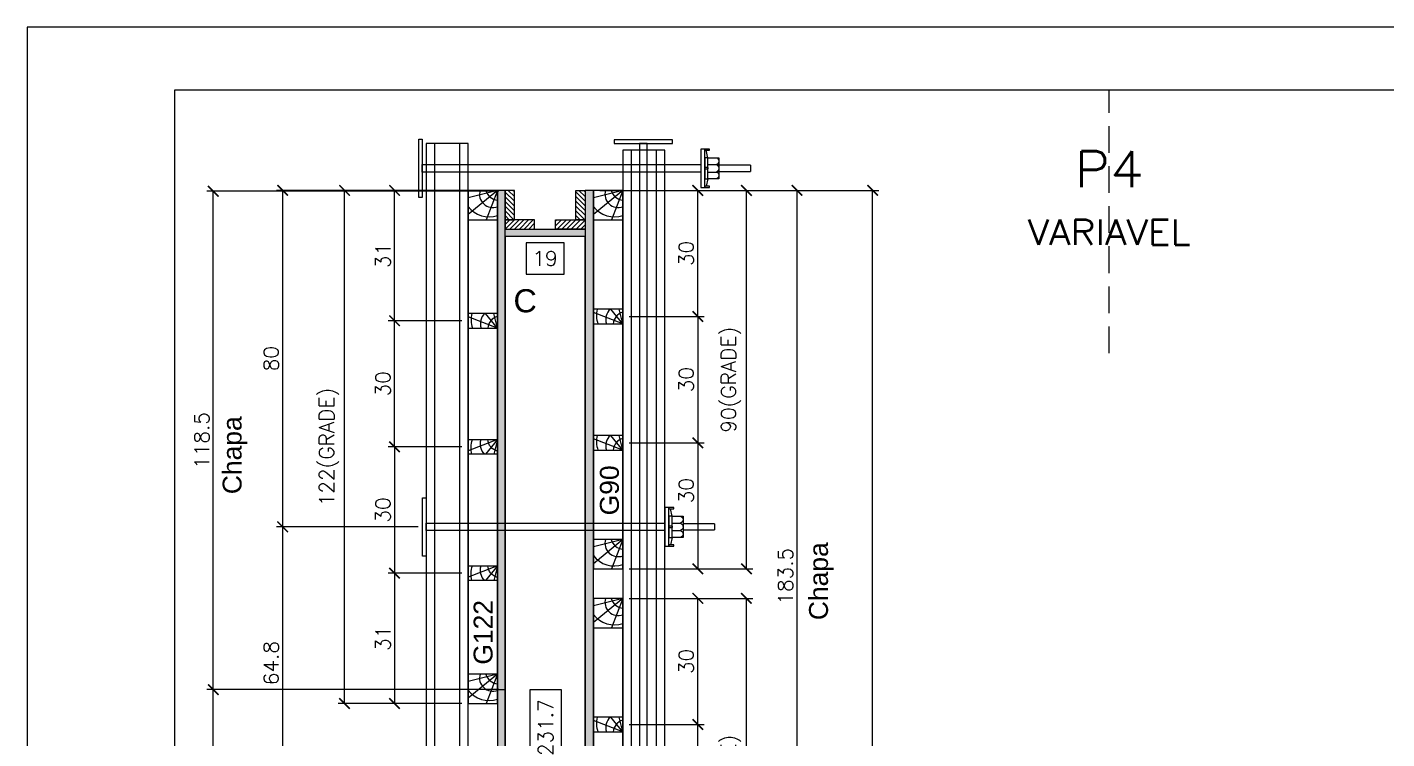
# Model space of a CAD drawing. Extents: x -23436 to 4767, y -3862 to 10024.
# Drawn here: x -17506 to -16860, y 5944 to 6282 of the extents above; entities that cross this region are included whole.
import ezdxf
from ezdxf.enums import TextEntityAlignment as Align

# ---------------------------------------------------------------- set-up
doc = ezdxf.new("R2010")
doc.units = 0
doc.header["$PDMODE"] = 2
doc.header["$PDSIZE"] = 10
doc.linetypes.add('CABLIN', pattern=[0.35, 0.25, -0.1])
doc.linetypes.add('HIDDEN', pattern=[9.525, 6.35, -3.175])
doc.layers.get('0').update_dxf_attribs({"lineweight": 13})
doc.layers.get('Defpoints').update_dxf_attribs({"lineweight": 13})
for name, color, linetype in [('Barra de Ancoragem', 20, 'Continuous'), ('Cota', 4, 'Continuous'), ('Cota Seção (2x)', 4, 'Continuous'), ('Hachura', 252, 'CABLIN'), ('MB Logo', 254, 'Continuous'), ('MEIO_PONT', 93, 'Continuous'), ('Painéis', 30, 'Continuous'), ('Perfil Metálico', 224, 'Continuous'), ('Texto de Titulo', 7, 'Continuous'), ('Texto Qtd Sarr', 242, 'Continuous'), ('TEXTO_GERAL', 7, 'Continuous')]:
    doc.layers.add(name, color=color, linetype=linetype)
doc.layers.add('FELIPE', color=2, linetype='Continuous', lineweight=13, plot=False)
for name, color, linetype, lineweight in [('FOLHA MB', 7, 'Continuous', 13), ('Madeira', 100, 'Continuous', 13), ('sarrafo', 93, 'Continuous', 13), ('Texto Seção', 7, 'Continuous', 15)]:
    doc.layers.add(name, color=color, linetype=linetype, lineweight=lineweight)
doc.layers.add('Laje_Perimetro', color=7, linetype='Continuous', plot=False)
doc.styles.add('ARIAL', font='arial.ttf', dxfattribs={"oblique": 15, "height": 25})
doc.styles.add('ROMANS', font='romans.shx')
doc.styles.add('SANSSERIF', font='sas_____.pfb')
doc.dimstyles.new('COTA SECAO', dxfattribs={"dimtxt": 7, "dimasz": 5, "dimexe": 3, "dimexo": 3, "dimgap": 2, "dimtad": 3, "dimdec": 1, "dimlfac": 0.5, "dimzin": 12, "dimdsep": 46, "dimtxsty": 'ROMANS', "dimblk": 'ARCHTICK', "dimcen": 0, "dimclrd": 4, "dimclre": 4, "dimclrt": 1, "dimadec": 1, "dimazin": 3, "dimtfac": 1, "dimtdec": 1, "dimtmove": 0, "dimatfit": 3, "dimldrblk": 'OBLIQUE', "dimfxl": 0, "dimtolj": 1, "dimtzin": 12, "dimarcsym": 0})
doc.dimstyles.new('Cota Seção interna', dxfattribs={"dimtxt": 7, "dimasz": 6, "dimexe": 0.18, "dimexo": 2, "dimgap": -4, "dimtad": 3, "dimdec": 1, "dimlfac": 0.5, "dimzin": 12, "dimdsep": 46, "dimtxsty": 'ROMANS', "dimblk": 'ARCHTICK', "dimcen": 0.09, "dimse1": 1, "dimse2": 1, "dimsd1": 1, "dimsd2": 1, "dimclrd": 180, "dimclre": 5, "dimclrt": 1, "dimadec": 0, "dimazin": 3, "dimtfac": 1, "dimtdec": 1, "dimtofl": 0, "dimtmove": 0, "dimatfit": 3, "dimldrblk": 'ARCHTICK', "dimfxl": 0, "dimtolj": 1, "dimtzin": 0, "dimarcsym": 0})
pattern_1 = [(135, (-40136.999, 15328.617), (-1.12253202, -1.12253202), [])]
pattern_2 = [(225, (-26379.1426, -16705.143), (1.12253202, -1.12253202), [])]

# ---------------------------------------------------------------- blocks, each defined once
blk = doc.blocks.new('A$C169d8357')
at = {"layer": 'FOLHA MB', "color": 1}
for points in [[(0, 1199.94), (0, 149.94), (1485.02, 149.94), (1485.02, 1199.94)], [(70, 1169.94), (70, 179.94), (1455.02, 179.94), (1455.02, 1169.94)]]:
    blk.add_lwpolyline(points, close=True, dxfattribs=at)
blk = doc.blocks.new('titulo1')
at = {"layer": 'Defpoints', "color": 252, "linetype": 'HIDDEN', "ltscale": 2}
blk.add_line((0, 0), (0, 125), dxfattribs=at)
at = {"layer": 'Defpoints', "style": 'ROMANS', "oblique": 15}
blk.add_attdef('FOLHA', text='', height=10, dxfattribs=at).set_placement((0, 15.58), align=Align.MIDDLE_CENTER)
at = {"layer": 'Texto Qtd Sarr', "color": 3, "style": 'ROMANS', "oblique": 15}
for tag, height, p in [('TITULO', 17, (0, 71.45)), ('SEÇÃO', 12, (0, 41.55))]:
    blk.add_attdef(tag, text='', height=height, dxfattribs=at).set_placement(p, align=Align.MIDDLE_CENTER)
blk = doc.blocks.new('*D5205')
at = {"layer": 'Cota', "color": 180, "lineweight": -2, "transparency": 16777216}
for p, q in [((-17245.19, 5917.17), (-17260.19, 5917.17)), ((-17260.19, 5917.17), (-17260.19, 5881.17)), ((-17245.19, 5881.17), (-17245.19, 5917.17)), ((-17260.19, 5881.17), (-17245.19, 5881.17))]:
    blk.add_line(p, q, dxfattribs=at)
at = {"layer": 'Defpoints', "color": 0, "transparency": 16777216}
for p in [(-17241.19, 6182.67), (-17241.19, 6182.67), (-17241.19, 5615.67)]:
    blk.add_point(p, dxfattribs=at)
at = {"layer": 'Cota', "color": 1, "transparency": 16777216, "insert": (-17252.69, 5899.17), "char_height": 7, "attachment_point": 5, "rotation": 90, "style": 'ROMANS'}
blk.add_mtext('\\A1;283.5', dxfattribs=at)
blk = doc.blocks.new('_ArchTick')
at = {"color": 0, "linetype": 'ByBlock', "const_width": 0.15}
blk.add_lwpolyline([(-0.5, -0.5), (0.5, 0.5)], dxfattribs=at)
blk = doc.blocks.new('*D5206')
at = {"layer": 'Cota', "color": 180, "lineweight": -2, "transparency": 16777216}
for p, q in [((-17251.19, 6179.75), (-17269.19, 6179.75)), ((-17269.19, 6179.75), (-17269.19, 6164.75)), ((-17251.19, 6164.75), (-17251.19, 6179.75)), ((-17269.19, 6164.75), (-17251.19, 6164.75))]:
    blk.add_line(p, q, dxfattribs=at)
at = {"layer": 'Defpoints', "color": 0, "transparency": 16777216}
for p in [(-17279.19, 6182.67), (-17241.19, 6182.67), (-17241.19, 6160.75)]:
    blk.add_point(p, dxfattribs=at)
at = {"layer": 'Cota', "color": 1, "transparency": 16777216, "insert": (-17260.19, 6172.25), "char_height": 7, "attachment_point": 5, "style": 'ROMANS'}
blk.add_mtext('\\A1;19', dxfattribs=at)
blk = doc.blocks.new('ERTYERTYUYTURTYUTRYU')
at = {"layer": 'Barra de Ancoragem'}
for p, q in [((8963.33, 10873.8), (8963.33, 10855.54)), ((8964.88, 10869.68), (8964.1, 10873.21)), ((8985.14, 10863.2), (8985.14, 10866.14)), ((8964.88, 10859.66), (8964.1, 10856.13))]:
    blk.add_line(p, q, dxfattribs=at)
at = {"layer": 'Barra de Ancoragem', "flags": 128}
for points in [[(8961.54, 10855.54), (8961.54, 10873.8), (8963.33, 10873.8), (8963.33, 10855.54)], [(8963.33, 10873.8), (8965.7, 10873.8), (8965.7, 10873.21), (8963.33, 10873.21)], [(8963.33, 10869.68), (8964.88, 10869.68), (8964.88, 10859.66), (8963.33, 10859.66)], [(8963.33, 10856.13), (8965.7, 10856.13), (8965.7, 10855.54), (8963.33, 10855.54)]]:
    blk.add_lwpolyline(points, close=True, dxfattribs=at)
for points in [[(8964.88, 10864.37), (8963.33, 10864.37), (8963.33, 10864.96), (8964.88, 10864.96), (8964.88, 10864.37), (8964.88, 10864.96)], [(8964.88, 10859.66), (8970.14, 10859.66), (8970.14, 10869.68), (8964.88, 10869.68)], [(8985.14, 10863.2), (8970.14, 10863.2), (8970.14, 10866.14), (8985.14, 10866.14)]]:
    blk.add_lwpolyline(points, dxfattribs=at)
for points in [[(8964.88, 10866.44), (8968.96, 10866.44, 0.729796), (8968.96, 10869.68, 0.729796)], [(8964.88, 10862.9), (8968.96, 10862.9, 0.666667), (8968.96, 10866.44, 0.666667)]]:
    blk.add_lwpolyline(points, format="xyb", dxfattribs=at)
at = {"layer": 'Barra de Ancoragem'}
blk.add_arc((8968.44, 10861.28), 1.7, 287.75636, 72.24364, dxfattribs=at)
blk = doc.blocks.new('*D5245')
at = {"layer": 'Cota', "color": 180, "lineweight": -2, "transparency": 16777216}
for p, q in [((-17252.41, 5967.17), (-17267.41, 5967.17)), ((-17267.41, 5967.17), (-17267.41, 5931.17)), ((-17252.41, 5931.17), (-17252.41, 5967.17)), ((-17267.41, 5931.17), (-17252.41, 5931.17))]:
    blk.add_line(p, q, dxfattribs=at)
at = {"layer": 'Defpoints', "color": 0, "transparency": 16777216}
for p in [(-17279.19, 6182.67), (-17248.41, 6182.67), (-17279.19, 5719.27)]:
    blk.add_point(p, dxfattribs=at)
at = {"layer": 'Cota', "color": 1, "transparency": 16777216, "insert": (-17259.91, 5949.17), "char_height": 7, "attachment_point": 5, "rotation": 90, "style": 'ROMANS'}
blk.add_mtext('\\A1;231.7', dxfattribs=at)
blk = doc.blocks.new('*D5249')
at = {"layer": 'Cota Seção (2x)', "color": 4, "lineweight": -2, "transparency": 16777216}
for p, q in [((-17234.19, 6204.67), (-17101.49, 6204.67)), ((-17104.49, 5593.67), (-17104.49, 6204.67)), ((-17234.19, 5593.67), (-17101.49, 5593.67))]:
    blk.add_line(p, q, dxfattribs=at)
at = {"layer": 'Defpoints', "color": 0, "transparency": 16777216}
for p in [(-17237.19, 6204.67), (-17104.49, 6204.67), (-17237.19, 5593.67)]:
    blk.add_point(p, dxfattribs=at)
at = {"layer": 'Cota Seção (2x)', "color": 4, "lineweight": -2, "transparency": 16777216, "xscale": 5, "yscale": 5, "zscale": 5}
for p, rotation in [((-17104.49, 6204.67), 90), ((-17104.49, 5593.67), 270)]:
    blk.add_blockref('_ArchTick', p, dxfattribs=dict(at, rotation=rotation))
at = {"layer": 'Cota Seção (2x)', "color": 1, "transparency": 16777216, "insert": (-17109.99, 5899.17), "char_height": 7, "attachment_point": 5, "rotation": 90, "style": 'ROMANS'}
blk.add_mtext('\\A1;305.5', dxfattribs=at)
blk = doc.blocks.new('_OBLIQUE')
at = {"color": 0, "linetype": 'ByBlock', "lineweight": -2}
for p, q in [((0, 0), (-1, 0)), ((-0.5, -0.5), (0.5, 0.5))]:
    blk.add_line(p, q, dxfattribs=at)
blk = doc.blocks.new('*D5251')
at = {"layer": 'Cota Seção (2x)', "color": 4, "lineweight": -2, "transparency": 16777216}
for p, q in [((-17285.79, 6204.67), (-17387.94, 6204.67)), ((-17384.94, 6204.67), (-17384.94, 6044.67)), ((-17320.59, 6044.67), (-17387.94, 6044.67))]:
    blk.add_line(p, q, dxfattribs=at)
at = {"layer": 'Defpoints', "color": 0, "transparency": 16777216}
for p in [(-17282.79, 6204.67), (-17384.94, 6044.67), (-17317.59, 6044.67)]:
    blk.add_point(p, dxfattribs=at)
at = {"layer": 'Cota Seção (2x)', "color": 4, "lineweight": -2, "transparency": 16777216, "xscale": 5, "yscale": 5, "zscale": 5}
for p, rotation in [((-17384.94, 6204.67), 90), ((-17384.94, 6044.67), 270)]:
    blk.add_blockref('_ArchTick', p, dxfattribs=dict(at, rotation=rotation))
at = {"layer": 'Cota Seção (2x)', "color": 1, "transparency": 16777216, "insert": (-17390.44, 6124.67), "char_height": 7, "attachment_point": 5, "rotation": 90, "style": 'ROMANS'}
blk.add_mtext('\\A1;80', dxfattribs=at)
blk = doc.blocks.new('*D5252')
at = {"layer": 'Cota Seção (2x)', "color": 4, "lineweight": -2, "transparency": 16777216}
for p, q in [((-17320.59, 6044.67), (-17387.94, 6044.67)), ((-17384.94, 6044.67), (-17384.94, 5915.11)), ((-17320.59, 5915.11), (-17387.94, 5915.11))]:
    blk.add_line(p, q, dxfattribs=at)
at = {"layer": 'Defpoints', "color": 0, "transparency": 16777216}
for p in [(-17317.59, 6044.67), (-17384.94, 5915.11), (-17317.59, 5915.11)]:
    blk.add_point(p, dxfattribs=at)
at = {"layer": 'Cota Seção (2x)', "color": 4, "lineweight": -2, "transparency": 16777216, "xscale": 5, "yscale": 5, "zscale": 5}
for p, rotation in [((-17384.94, 6044.67), 90), ((-17384.94, 5915.11), 270)]:
    blk.add_blockref('_ArchTick', p, dxfattribs=dict(at, rotation=rotation))
at = {"layer": 'Cota Seção (2x)', "color": 1, "transparency": 16777216, "insert": (-17390.44, 5979.89), "char_height": 7, "attachment_point": 5, "rotation": 90, "style": 'ROMANS'}
blk.add_mtext('\\A1;64.8', dxfattribs=at)
blk = doc.blocks.new('PONTALETE')
at = {"layer": 'Madeira'}
for q in [(2.71, 7), (7, 5.76), (7, 1.74)]:
    blk.add_line((0, 0), q, dxfattribs=at)
blk.add_lwpolyline([(0, 0), (7, 0), (7, 7), (0, 7)], close=True, dxfattribs=at)
for centre, radius, start, end in [((2.04, 0.06), 6.23, 37.2818, 109.0913), ((1.09, 0.9), 3.19, 343.603, 109.9847), ((-0.21, -0.78), 3.09, 14.6322, 86.0383)]:
    blk.add_arc(centre, radius, start, end, dxfattribs=at)
blk = doc.blocks.new('MEIO PONTALETE')
at = {"layer": 'Madeira'}
for q in [(2.71, 7), (3.5, 2.88), (3.5, 0.87)]:
    blk.add_line((0, 0), q, dxfattribs=at)
blk.add_lwpolyline([(0, 0), (3.5, 0), (3.5, 7), (0, 7)], close=True, dxfattribs=at)
for centre, radius, start, end in [((2.04, 0.06), 6.23, 76.4499, 109.0913), ((1.09, 0.9), 3.19, 40.9063, 109.9847), ((-0.21, -0.78), 3.09, 14.6322, 86.0383)]:
    blk.add_arc(centre, radius, start, end, dxfattribs=at)
blk = doc.blocks.new('*D5255')
at = {"layer": 'Cota Seção (2x)', "color": 4, "lineweight": -2, "transparency": 16777216}
for p, q in [((-17220.19, 6010.67), (-17161.46, 6010.67)), ((-17164.46, 5830.67), (-17164.46, 6010.67)), ((-17220.19, 5830.67), (-17161.46, 5830.67))]:
    blk.add_line(p, q, dxfattribs=at)
at = {"layer": 'Defpoints', "color": 0, "transparency": 16777216}
for p in [(-17223.19, 6010.67), (-17164.46, 6010.67), (-17223.19, 5830.67)]:
    blk.add_point(p, dxfattribs=at)
at = {"layer": 'Cota Seção (2x)', "color": 4, "lineweight": -2, "transparency": 16777216, "xscale": 5, "yscale": 5, "zscale": 5}
for p, rotation in [((-17164.46, 6010.67), 90), ((-17164.46, 5830.67), 270)]:
    blk.add_blockref('_ArchTick', p, dxfattribs=dict(at, rotation=rotation))
at = {"layer": 'Cota Seção (2x)', "color": 1, "transparency": 16777216, "insert": (-17171.79, 5920.67), "char_height": 7, "attachment_point": 5, "rotation": 90, "style": 'ROMANS'}
blk.add_mtext('\\A1;90(GRADE)', dxfattribs=at)
blk = doc.blocks.new('*D5256')
at = {"layer": 'Cota Seção (2x)', "color": 4, "lineweight": -2, "transparency": 16777216}
for p, q in [((-17220.19, 6204.67), (-17161.46, 6204.67)), ((-17164.46, 6024.67), (-17164.46, 6204.67)), ((-17220.19, 6024.67), (-17161.46, 6024.67))]:
    blk.add_line(p, q, dxfattribs=at)
at = {"layer": 'Defpoints', "color": 0, "transparency": 16777216}
for p in [(-17223.19, 6204.67), (-17164.46, 6204.67), (-17223.19, 6024.67)]:
    blk.add_point(p, dxfattribs=at)
at = {"layer": 'Cota Seção (2x)', "color": 4, "lineweight": -2, "transparency": 16777216, "xscale": 5, "yscale": 5, "zscale": 5}
for p, rotation in [((-17164.46, 6204.67), 90), ((-17164.46, 6024.67), 270)]:
    blk.add_blockref('_ArchTick', p, dxfattribs=dict(at, rotation=rotation))
at = {"layer": 'Cota Seção (2x)', "color": 1, "transparency": 16777216, "insert": (-17171.79, 6114.67), "char_height": 7, "attachment_point": 5, "rotation": 90, "style": 'ROMANS'}
blk.add_mtext('\\A1;90(GRADE)', dxfattribs=at)
blk = doc.blocks.new('*D5258')
at = {"layer": 'Cota Seção (2x)', "color": 4, "lineweight": -2, "transparency": 16777216}
for p, q in [((-17220.19, 5950.67), (-17184.59, 5950.67)), ((-17187.59, 5890.67), (-17187.59, 5950.67)), ((-17220.19, 5890.67), (-17184.59, 5890.67))]:
    blk.add_line(p, q, dxfattribs=at)
at = {"layer": 'Defpoints', "color": 0, "transparency": 16777216}
for p in [(-17223.19, 5950.67), (-17187.59, 5950.67), (-17223.19, 5890.67)]:
    blk.add_point(p, dxfattribs=at)
at = {"layer": 'Cota Seção (2x)', "color": 4, "lineweight": -2, "transparency": 16777216, "xscale": 5, "yscale": 5, "zscale": 5}
for p, rotation in [((-17187.59, 5950.67), 90), ((-17187.59, 5890.67), 270)]:
    blk.add_blockref('_ArchTick', p, dxfattribs=dict(at, rotation=rotation))
at = {"layer": 'Cota Seção (2x)', "color": 1, "transparency": 16777216, "insert": (-17193.09, 5931.51), "char_height": 7, "attachment_point": 5, "rotation": 90, "style": 'ROMANS'}
blk.add_mtext('\\A1;30', dxfattribs=at)
blk = doc.blocks.new('*D5259')
at = {"layer": 'Cota Seção (2x)', "color": 4, "lineweight": -2, "transparency": 16777216}
for p, q in [((-17220.19, 6010.67), (-17184.59, 6010.67)), ((-17187.59, 5950.67), (-17187.59, 6010.67)), ((-17220.19, 5950.67), (-17184.59, 5950.67))]:
    blk.add_line(p, q, dxfattribs=at)
at = {"layer": 'Defpoints', "color": 0, "transparency": 16777216}
for p in [(-17223.19, 6010.67), (-17187.59, 6010.67), (-17223.19, 5950.67)]:
    blk.add_point(p, dxfattribs=at)
at = {"layer": 'Cota Seção (2x)', "color": 4, "lineweight": -2, "transparency": 16777216, "xscale": 5, "yscale": 5, "zscale": 5}
for p, rotation in [((-17187.59, 6010.67), 90), ((-17187.59, 5950.67), 270)]:
    blk.add_blockref('_ArchTick', p, dxfattribs=dict(at, rotation=rotation))
at = {"layer": 'Cota Seção (2x)', "color": 1, "transparency": 16777216, "insert": (-17193.09, 5980.67), "char_height": 7, "attachment_point": 5, "rotation": 90, "style": 'ROMANS'}
blk.add_mtext('\\A1;30', dxfattribs=at)
blk = doc.blocks.new('*D5260')
at = {"layer": 'Cota Seção (2x)', "color": 4, "lineweight": -2, "transparency": 16777216}
for p, q in [((-17220.19, 6204.67), (-17184.59, 6204.67)), ((-17187.59, 6144.67), (-17187.59, 6204.67)), ((-17220.19, 6144.67), (-17184.59, 6144.67))]:
    blk.add_line(p, q, dxfattribs=at)
at = {"layer": 'Defpoints', "color": 0, "transparency": 16777216}
for p in [(-17223.19, 6204.67), (-17187.59, 6204.67), (-17223.19, 6144.67)]:
    blk.add_point(p, dxfattribs=at)
at = {"layer": 'Cota Seção (2x)', "color": 4, "lineweight": -2, "transparency": 16777216, "xscale": 5, "yscale": 5, "zscale": 5}
for p, rotation in [((-17187.59, 6204.67), 90), ((-17187.59, 6144.67), 270)]:
    blk.add_blockref('_ArchTick', p, dxfattribs=dict(at, rotation=rotation))
at = {"layer": 'Cota Seção (2x)', "color": 1, "transparency": 16777216, "insert": (-17193.09, 6174.67), "char_height": 7, "attachment_point": 5, "rotation": 90, "style": 'ROMANS'}
blk.add_mtext('\\A1;30', dxfattribs=at)
blk = doc.blocks.new('*D5261')
at = {"layer": 'Cota Seção (2x)', "color": 4, "lineweight": -2, "transparency": 16777216}
for p, q in [((-17220.19, 6144.67), (-17184.59, 6144.67)), ((-17187.59, 6144.67), (-17187.59, 6084.67)), ((-17220.19, 6084.67), (-17184.59, 6084.67))]:
    blk.add_line(p, q, dxfattribs=at)
at = {"layer": 'Defpoints', "color": 0, "transparency": 16777216}
for p in [(-17223.19, 6144.67), (-17223.19, 6084.67), (-17187.59, 6084.67)]:
    blk.add_point(p, dxfattribs=at)
at = {"layer": 'Cota Seção (2x)', "color": 4, "lineweight": -2, "transparency": 16777216, "xscale": 5, "yscale": 5, "zscale": 5}
for p, rotation in [((-17187.59, 6144.67), 90), ((-17187.59, 6084.67), 270)]:
    blk.add_blockref('_ArchTick', p, dxfattribs=dict(at, rotation=rotation))
at = {"layer": 'Cota Seção (2x)', "color": 1, "transparency": 16777216, "insert": (-17193.09, 6114.67), "char_height": 7, "attachment_point": 5, "rotation": 90, "style": 'ROMANS'}
blk.add_mtext('\\A1;30', dxfattribs=at)
blk = doc.blocks.new('*D5262')
at = {"layer": 'Cota Seção (2x)', "color": 4, "lineweight": -2, "transparency": 16777216}
for p, q in [((-17220.19, 6084.67), (-17184.59, 6084.67)), ((-17187.59, 6084.67), (-17187.59, 6024.67)), ((-17220.19, 6024.67), (-17184.59, 6024.67))]:
    blk.add_line(p, q, dxfattribs=at)
at = {"layer": 'Defpoints', "color": 0, "transparency": 16777216}
for p in [(-17223.19, 6084.67), (-17223.19, 6024.67), (-17187.59, 6024.67)]:
    blk.add_point(p, dxfattribs=at)
at = {"layer": 'Cota Seção (2x)', "color": 4, "lineweight": -2, "transparency": 16777216, "xscale": 5, "yscale": 5, "zscale": 5}
for p, rotation in [((-17187.59, 6084.67), 90), ((-17187.59, 6024.67), 270)]:
    blk.add_blockref('_ArchTick', p, dxfattribs=dict(at, rotation=rotation))
at = {"layer": 'Cota Seção (2x)', "color": 1, "transparency": 16777216, "insert": (-17193.09, 6061.9), "char_height": 7, "attachment_point": 5, "rotation": 90, "style": 'ROMANS'}
blk.add_mtext('\\A1;30', dxfattribs=at)
blk = doc.blocks.new('*D5263')
at = {"layer": 'Cota Seção (2x)', "color": 4, "lineweight": -2, "transparency": 16777216}
for p, q in [((-17234.19, 6204.67), (-17137.45, 6204.67)), ((-17140.45, 6204.67), (-17140.45, 5837.67)), ((-17234.19, 5837.67), (-17137.45, 5837.67))]:
    blk.add_line(p, q, dxfattribs=at)
at = {"layer": 'Defpoints', "color": 0, "transparency": 16777216}
for p in [(-17237.19, 6204.67), (-17237.19, 5837.67), (-17140.45, 5837.67)]:
    blk.add_point(p, dxfattribs=at)
at = {"layer": 'Cota Seção (2x)', "color": 4, "lineweight": -2, "transparency": 16777216, "xscale": 5, "yscale": 5, "zscale": 5}
for p, rotation in [((-17140.45, 6204.67), 90), ((-17140.45, 5837.67), 270)]:
    blk.add_blockref('_ArchTick', p, dxfattribs=dict(at, rotation=rotation))
at = {"layer": 'Cota Seção (2x)', "color": 1, "transparency": 16777216, "insert": (-17145.95, 6021.17), "char_height": 7, "attachment_point": 5, "rotation": 90, "style": 'ROMANS'}
blk.add_mtext('\\A1;183.5', dxfattribs=at)
blk = doc.blocks.new('*D5270')
at = {"layer": 'Cota', "color": 4, "lineweight": -2, "transparency": 16777216}
for p, q in [((-17299.79, 6204.67), (-17334.75, 6204.67)), ((-17331.75, 6142.67), (-17331.75, 6204.67)), ((-17299.79, 6142.67), (-17334.75, 6142.67))]:
    blk.add_line(p, q, dxfattribs=at)
at = {"layer": 'Defpoints', "color": 0, "transparency": 16777216}
for p in [(-17331.75, 6204.67), (-17296.79, 6204.67), (-17296.79, 6142.67)]:
    blk.add_point(p, dxfattribs=at)
at = {"layer": 'Cota', "color": 4, "lineweight": -2, "transparency": 16777216, "xscale": 5, "yscale": 5, "zscale": 5}
for p, rotation in [((-17331.75, 6204.67), 90), ((-17331.75, 6142.67), 270)]:
    blk.add_blockref('_ArchTick', p, dxfattribs=dict(at, rotation=rotation))
at = {"layer": 'Cota', "color": 1, "transparency": 16777216, "insert": (-17337.25, 6173.67), "char_height": 7, "attachment_point": 5, "rotation": 90, "style": 'ROMANS'}
blk.add_mtext('\\A1;31', dxfattribs=at)
blk = doc.blocks.new('*D5271')
at = {"layer": 'Cota', "color": 4, "lineweight": -2, "transparency": 16777216}
for p, q in [((-17299.79, 6204.67), (-17358.53, 6204.67)), ((-17355.53, 5960.67), (-17355.53, 6204.67)), ((-17317.06, 5960.67), (-17358.53, 5960.67))]:
    blk.add_line(p, q, dxfattribs=at)
at = {"layer": 'Defpoints', "color": 0, "transparency": 16777216}
for p in [(-17355.53, 6204.67), (-17296.79, 6204.67), (-17314.06, 5960.67)]:
    blk.add_point(p, dxfattribs=at)
at = {"layer": 'Cota', "color": 4, "lineweight": -2, "transparency": 16777216, "xscale": 5, "yscale": 5, "zscale": 5}
for p, rotation in [((-17355.53, 6204.67), 90), ((-17355.53, 5960.67), 270)]:
    blk.add_blockref('_ArchTick', p, dxfattribs=dict(at, rotation=rotation))
at = {"layer": 'Cota', "color": 1, "transparency": 16777216, "insert": (-17362.86, 6082.67), "char_height": 7, "attachment_point": 5, "rotation": 90, "style": 'ROMANS'}
blk.add_mtext('\\A1;122(GRADE)', dxfattribs=at)
blk = doc.blocks.new('*D5272')
at = {"layer": 'Cota', "color": 4, "lineweight": -2, "transparency": 16777216}
for p, q in [((-17299.79, 6022.67), (-17334.75, 6022.67)), ((-17331.75, 6022.67), (-17331.75, 5960.67)), ((-17299.79, 5960.67), (-17334.75, 5960.67))]:
    blk.add_line(p, q, dxfattribs=at)
at = {"layer": 'Defpoints', "color": 0, "transparency": 16777216}
for p in [(-17296.79, 6022.67), (-17331.75, 5960.67), (-17296.79, 5960.67)]:
    blk.add_point(p, dxfattribs=at)
at = {"layer": 'Cota', "color": 4, "lineweight": -2, "transparency": 16777216, "xscale": 5, "yscale": 5, "zscale": 5}
for p, rotation in [((-17331.75, 6022.67), 90), ((-17331.75, 5960.67), 270)]:
    blk.add_blockref('_ArchTick', p, dxfattribs=dict(at, rotation=rotation))
at = {"layer": 'Cota', "color": 1, "transparency": 16777216, "insert": (-17337.25, 5991.67), "char_height": 7, "attachment_point": 5, "rotation": 90, "style": 'ROMANS'}
blk.add_mtext('\\A1;31', dxfattribs=at)
blk = doc.blocks.new('*D5273')
at = {"layer": 'Cota', "color": 4, "lineweight": -2, "transparency": 16777216}
for p, q in [((-17299.79, 6082.67), (-17334.75, 6082.67)), ((-17331.75, 6082.67), (-17331.75, 6022.67)), ((-17299.79, 6022.67), (-17334.75, 6022.67))]:
    blk.add_line(p, q, dxfattribs=at)
at = {"layer": 'Defpoints', "color": 0, "transparency": 16777216}
for p in [(-17296.79, 6082.67), (-17331.75, 6022.67), (-17296.79, 6022.67)]:
    blk.add_point(p, dxfattribs=at)
at = {"layer": 'Cota', "color": 4, "lineweight": -2, "transparency": 16777216, "xscale": 5, "yscale": 5, "zscale": 5}
for p, rotation in [((-17331.75, 6082.67), 90), ((-17331.75, 6022.67), 270)]:
    blk.add_blockref('_ArchTick', p, dxfattribs=dict(at, rotation=rotation))
at = {"layer": 'Cota', "color": 1, "transparency": 16777216, "insert": (-17337.25, 6052.67), "char_height": 7, "attachment_point": 5, "rotation": 90, "style": 'ROMANS'}
blk.add_mtext('\\A1;30', dxfattribs=at)
blk = doc.blocks.new('*D5274')
at = {"layer": 'Cota', "color": 4, "lineweight": -2, "transparency": 16777216}
for p, q in [((-17299.79, 6142.67), (-17334.75, 6142.67)), ((-17331.75, 6082.67), (-17331.75, 6142.67)), ((-17299.79, 6082.67), (-17334.75, 6082.67))]:
    blk.add_line(p, q, dxfattribs=at)
at = {"layer": 'Defpoints', "color": 0, "transparency": 16777216}
for p in [(-17331.75, 6142.67), (-17296.79, 6142.67), (-17296.79, 6082.67)]:
    blk.add_point(p, dxfattribs=at)
at = {"layer": 'Cota', "color": 4, "lineweight": -2, "transparency": 16777216, "xscale": 5, "yscale": 5, "zscale": 5}
for p, rotation in [((-17331.75, 6142.67), 90), ((-17331.75, 6082.67), 270)]:
    blk.add_blockref('_ArchTick', p, dxfattribs=dict(at, rotation=rotation))
at = {"layer": 'Cota', "color": 1, "transparency": 16777216, "insert": (-17337.25, 6112.67), "char_height": 7, "attachment_point": 5, "rotation": 90, "style": 'ROMANS'}
blk.add_mtext('\\A1;30', dxfattribs=at)
blk = doc.blocks.new('*D5275')
at = {"layer": 'Cota Seção (2x)', "color": 4, "lineweight": -2, "transparency": 16777216}
for p, q in [((-17282.19, 5967.27), (-17420.91, 5967.27)), ((-17417.91, 5719.27), (-17417.91, 5967.27)), ((-17282.19, 5719.27), (-17420.91, 5719.27))]:
    blk.add_line(p, q, dxfattribs=at)
at = {"layer": 'Defpoints', "color": 0, "transparency": 16777216}
for p in [(-17417.91, 5967.27), (-17279.19, 5967.27), (-17279.19, 5719.27)]:
    blk.add_point(p, dxfattribs=at)
at = {"layer": 'Cota Seção (2x)', "color": 4, "lineweight": -2, "transparency": 16777216, "xscale": 5, "yscale": 5, "zscale": 5}
for p, rotation in [((-17417.91, 5967.27), 90), ((-17417.91, 5719.27), 270)]:
    blk.add_blockref('_ArchTick', p, dxfattribs=dict(at, rotation=rotation))
at = {"layer": 'Cota Seção (2x)', "color": 1, "transparency": 16777216, "insert": (-17423.41, 5843.27), "char_height": 7, "attachment_point": 5, "rotation": 90, "style": 'ROMANS'}
blk.add_mtext('\\A1;124', dxfattribs=at)
blk = doc.blocks.new('*D5276')
at = {"layer": 'Cota Seção (2x)', "color": 4, "lineweight": -2, "transparency": 16777216}
for p, q in [((-17282.19, 6204.27), (-17420.91, 6204.27)), ((-17417.91, 5967.27), (-17417.91, 6204.27)), ((-17285.79, 5967.27), (-17420.91, 5967.27))]:
    blk.add_line(p, q, dxfattribs=at)
at = {"layer": 'Defpoints', "color": 0, "transparency": 16777216}
for p in [(-17417.91, 6204.27), (-17279.19, 6204.27), (-17282.79, 5967.27)]:
    blk.add_point(p, dxfattribs=at)
at = {"layer": 'Cota Seção (2x)', "color": 4, "lineweight": -2, "transparency": 16777216, "xscale": 5, "yscale": 5, "zscale": 5}
for p, rotation in [((-17417.91, 6204.27), 90), ((-17417.91, 5967.27), 270)]:
    blk.add_blockref('_ArchTick', p, dxfattribs=dict(at, rotation=rotation))
at = {"layer": 'Cota Seção (2x)', "color": 1, "transparency": 16777216, "insert": (-17423.41, 6085.77), "char_height": 7, "attachment_point": 5, "rotation": 90, "style": 'ROMANS'}
blk.add_mtext('\\A1;118.5', dxfattribs=at)

msp = doc.modelspace()

# ---------------------------------------------------------------- hatches: boundary and pattern name
at = {"layer": 'Hachura'}
h = msp.add_hatch(color=256, dxfattribs=at)
h.dxf.hatch_style = 1
h.paths.add_polyline_path([(-17279.191, 5719.265), (-17279.191, 6204.665), (-17282.791, 6204.665), (-17282.791, 5719.265)])
h = msp.add_hatch(dxfattribs=at)
h.set_pattern_fill('ANSI31', color=256, scale=0.5, angle=90, style=0)
h.set_pattern_definition(pattern_1)
h.paths.add_polyline_path([(-17274.791, 6190.665), (-17279.191, 6190.665), (-17279.191, 6204.665), (-17274.791, 6204.665)])
h = msp.add_hatch(dxfattribs=at)
h.set_pattern_fill('ANSI31', color=256, scale=0.5, angle=90, style=0)
h.set_pattern_definition(pattern_1)
h.paths.add_polyline_path([(-17245.591, 6190.665), (-17241.191, 6190.665), (-17241.191, 6204.665), (-17245.591, 6204.665)])
h = msp.add_hatch(color=256, dxfattribs=at)
h.dxf.hatch_style = 1
h.paths.add_polyline_path([(-17241.191, 5593.665), (-17237.191, 5593.665), (-17237.191, 6204.665), (-17241.191, 6204.665)])
h = msp.add_hatch(dxfattribs=at)
h.set_pattern_fill('ANSI31', color=256, scale=0.5, angle=180, style=0)
h.set_pattern_definition(pattern_2)
h.paths.add_polyline_path([(-17279.191, 6186.265), (-17279.191, 6190.665), (-17265.191, 6190.665), (-17265.191, 6186.265)])
h = msp.add_hatch(color=256, dxfattribs=at)
h.dxf.hatch_style = 1
h.paths.add_polyline_path([(-17241.191, 6186.265), (-17241.191, 6182.665), (-17279.191, 6182.665), (-17279.191, 6186.265)])
h = msp.add_hatch(dxfattribs=at)
h.set_pattern_fill('ANSI31', color=256, scale=0.5, angle=180, style=0)
h.set_pattern_definition(pattern_2)
h.paths.add_polyline_path([(-17241.191, 6186.265), (-17241.191, 6190.665), (-17255.191, 6190.665), (-17255.191, 6186.265)])

# ---------------------------------------------------------------- linework, layer by layer
for points in [[(-17237.191, 6024.665), (-17223.191, 6024.665), (-17223.191, 6204.665), (-17237.191, 6204.665)], [(-17237.191, 5830.665), (-17223.191, 5830.665), (-17223.191, 6010.665), (-17237.191, 6010.665)]]:
    msp.add_lwpolyline(points, close=True)
at = {"layer": 'Barra de Ancoragem', "flags": 128}
for points in [[(-17320.21, 6201.297), (-17320.21, 6229.034), (-17318.61, 6229.034), (-17318.61, 6201.297)], [(-17199.617, 6228.628), (-17227.353, 6228.628), (-17227.353, 6227.028), (-17199.617, 6227.028)], [(-17215.261, 6227.028), (-17215.261, 5564.234), (-17211.709, 5564.234), (-17211.709, 6227.028)], [(-17318.61, 6216.941), (-17186.112, 6216.941), (-17186.112, 6213.389), (-17318.61, 6213.389)], [(-17318.391, 6030.797), (-17318.391, 6058.534), (-17316.791, 6058.534), (-17316.791, 6030.797)], [(-17316.791, 6046.441), (-17203.191, 6046.441), (-17203.191, 6042.889), (-17316.791, 6042.889)]]:
    msp.add_lwpolyline(points, close=True, dxfattribs=at)
at = {"layer": 'Cota', "color": 2}
msp.add_lwpolyline([(-17241.191, 6182.665), (-17279.191, 6182.665), (-17279.191, 5715.665), (-17349.191, 5715.665), (-17349.191, 5615.665), (-17241.191, 5615.665)], close=True, dxfattribs=at)
at = {"layer": 'FELIPE'}
msp.add_line((-17282.791, 5967.265), (-17279.191, 5967.265), dxfattribs=at)
at = {"layer": 'Laje_Perimetro'}
msp.add_lwpolyline([(-16021.356, 6282.259), (-17506.377, 6282.259), (-17506.377, 5232.259), (-16021.356, 5232.259)], close=True, dxfattribs=at)
at = {"layer": 'Madeira'}
msp.add_lwpolyline([(-17296.791, 5960.665), (-17282.791, 5960.665), (-17282.791, 6204.665), (-17296.791, 6204.665)], close=True, dxfattribs=at)
at = {"layer": 'Painéis', "color": 32, "true_color": 0xcd6928}
for points in [[(-17279.191, 5719.265), (-17279.191, 6204.665), (-17282.791, 6204.665), (-17282.791, 5719.265)], [(-17241.191, 5593.665), (-17237.191, 5593.665), (-17237.191, 6204.665), (-17241.191, 6204.665)], [(-17241.191, 6186.265), (-17241.191, 6182.665), (-17279.191, 6182.665), (-17279.191, 6186.265)]]:
    msp.add_lwpolyline(points, close=True, dxfattribs=at)
at = {"layer": 'Perfil Metálico'}
for points in [[(-17296.791, 6227.028), (-17316.791, 6227.028), (-17316.791, 5740.168), (-17296.791, 5740.168)], [(-17312.791, 5740.168), (-17300.791, 5740.168), (-17300.791, 6227.028), (-17312.791, 6227.028)], [(-17203.191, 6223.773), (-17223.191, 6223.773), (-17223.191, 5566.738), (-17203.191, 5566.738)], [(-17219.191, 5566.738), (-17207.191, 5566.738), (-17207.191, 6223.773), (-17219.191, 6223.773)]]:
    msp.add_lwpolyline(points, close=True, dxfattribs=at)
at = {"layer": 'sarrafo'}
for points in [[(-17279.191, 6204.665), (-17279.191, 6190.665), (-17274.791, 6190.665), (-17274.791, 6204.665)], [(-17241.191, 6204.665), (-17241.191, 6190.665), (-17245.591, 6190.665), (-17245.591, 6204.665)], [(-17265.191, 6190.665), (-17279.191, 6190.665), (-17279.191, 6186.265), (-17265.191, 6186.265)], [(-17255.191, 6190.665), (-17241.191, 6190.665), (-17241.191, 6186.265), (-17255.191, 6186.265)]]:
    msp.add_lwpolyline(points, close=True, dxfattribs=at)

# ---------------------------------------------------------------- block references
at = {"xscale": -1, "rotation": 180}
for p in [(-26147.657, 17079.834), (-26164.736, 16909.334)]:
    msp.add_blockref('ERTYERTYUYTURTYUTRYU', p, dxfattribs=at)
at = {"layer": 'Madeira'}
for name, p, xscale, yscale, zscale, rotation in [('PONTALETE', (-17223.191, 6204.665), 2, 2, 2, 179.9999999999999), ('MEIO PONTALETE', (-17223.191, 6141.165), 1.999999997962732, 1.999999997962732, 1.999999997962732, 90), ('MEIO PONTALETE', (-17223.191, 6081.165), 1.999999997962732, 1.999999997962732, 1.999999997962732, 90), ('PONTALETE', (-17223.191, 6038.665), 2, 2, 2, 179.9999999999999), ('PONTALETE', (-17223.191, 6010.665), 2, 2, 2, 179.9999999999999), ('MEIO PONTALETE', (-17223.191, 5947.165), 1.999999997962732, 1.999999997962732, 1.999999997962732, 90)]:
    msp.add_blockref(name, p, dxfattribs=dict(at, xscale=xscale, yscale=yscale, zscale=zscale, rotation=rotation))
at = {"layer": 'MB Logo'}
msp.add_blockref('A$C169d8357', (-17506.377, 5082.321), dxfattribs=at)
at = {"layer": 'MEIO_PONT'}
for name, p, xscale, yscale, zscale, rotation in [('PONTALETE', (-17282.791, 6204.665), 2, 2, 2, 180), ('MEIO PONTALETE', (-17282.791, 6139.165), 1.999999997962732, 1.999999997962732, 1.999999997962732, 90), ('MEIO PONTALETE', (-17282.791, 6086.165), -1.999999997962732, 1.999999997962732, 1.999999997962732, 90), ('MEIO PONTALETE', (-17282.791, 6026.165), -1.999999997962732, 1.999999997962732, 1.999999997962732, 90), ('PONTALETE', (-17282.791, 5974.665), 2, 2, 2, 180)]:
    msp.add_blockref(name, p, dxfattribs=dict(at, xscale=xscale, yscale=yscale, zscale=zscale, rotation=rotation))
at = {"layer": 'Texto Seção'}
ref = msp.add_blockref('titulo1', (-16992.034, 6127.259), dxfattribs=at)
ref.add_attrib('TITULO', 'P4', dxfattribs={"layer": 'Texto de Titulo', "color": 7, "height": 17, "style": 'ROMANS', "width": 1.1}).set_placement((-16992.034, 6214.759), align=Align.MIDDLE_CENTER)
ref.add_attrib('SEÇÃO', 'VARIAVEL', dxfattribs={"layer": 'Texto de Titulo', "color": 7, "height": 12, "style": 'ROMANS', "width": 1.1}).set_placement((-16992.034, 6184.759), align=Align.MIDDLE_CENTER)

# ---------------------------------------------------------------- texts
at = {"layer": 'Texto Seção', "color": 0, "linetype": 'Continuous', "style": 'SANSSERIF'}
msp.add_text('G122', height=9, rotation=90, dxfattribs=at).set_placement((-17289.652, 5979.136), align=Align.MIDDLE_LEFT)
at = {"layer": 'TEXTO_GERAL', "style": 'ARIAL'}
msp.add_text('C', height=11, dxfattribs=at).set_placement((-17269.669, 6152.176), align=Align.MIDDLE_CENTER)
at = {"layer": 'TEXTO_GERAL', "color": 0, "linetype": 'Continuous', "style": 'SANSSERIF'}
for s, p in [('Chapa', (-17408.969, 6060.185)), ('G90', (-17229.615, 6050.13)), ('Chapa', (-17130.215, 6000.303))]:
    msp.add_text(s, height=9, rotation=90, dxfattribs=at).set_placement(p, align=Align.MIDDLE_LEFT)

# ---------------------------------------------------------------- dimensions: what is measured, and where the dimension line sits
at = {"layer": 'Cota'}
dim = msp.add_linear_dim(base=(-17355.526, 6204.665), p1=(-17314.062, 5960.665), p2=(-17296.791, 6204.665), angle=90, text='<>(GRADE)', dimstyle='COTA SECAO', override={"dimdec": 2, "dimtmove": 1}, dxfattribs=at)
dim.commit()
dim.dimension.update_dxf_attribs({"geometry": '*D5271', "text_midpoint": (-17362.859, 6082.665)})
for base, p1, p2, angle, picture, middle in [((-17331.752, 6204.665), (-17296.791, 6142.665), (-17296.791, 6204.665), 270, '*D5270', (-17337.252, 6173.665)), ((-17331.752, 6142.665), (-17296.791, 6082.665), (-17296.791, 6142.665), 270, '*D5274', (-17337.252, 6112.665)), ((-17331.752, 6022.665), (-17296.791, 6082.665), (-17296.791, 6022.665), 90, '*D5273', (-17337.252, 6052.665)), ((-17331.752, 5960.665), (-17296.791, 6022.665), (-17296.791, 5960.665), 90, '*D5272', (-17337.252, 5991.665))]:
    dim = msp.add_linear_dim(base=base, p1=p1, p2=p2, angle=angle, dimstyle='COTA SECAO', override={"dimdec": 2, "dimtmove": 1}, dxfattribs=at)
    dim.commit()
    dim.dimension.update_dxf_attribs({"geometry": picture, "text_midpoint": middle})
dim = msp.add_linear_dim(base=(-17241.191, 6160.755), p1=(-17279.191, 6182.665), p2=(-17241.191, 6182.665), dimstyle='Cota Seção interna', dxfattribs=at)
dim.commit()
dim.dimension.update_dxf_attribs({"geometry": '*D5206', "text_midpoint": (-17260.191, 6160.755), "dimtype": 160})
for base, p1, p2, picture, middle in [((-17248.409, 6182.665), (-17279.191, 5719.265), (-17279.191, 6182.665), '*D5245', (-17248.409, 5949.165)), ((-17241.191, 6182.665), (-17241.191, 5615.665), (-17241.191, 6182.665), '*D5205', (-17241.191, 5899.165))]:
    dim = msp.add_linear_dim(base=base, p1=p1, p2=p2, angle=90, dimstyle='Cota Seção interna', dxfattribs=at)
    dim.commit()
    dim.dimension.update_dxf_attribs({"geometry": picture, "text_midpoint": middle, "dimtype": 160})
at = {"layer": 'Cota Seção (2x)'}
for base, p1, p2, angle, picture, middle in [((-17417.91, 6204.265), (-17282.791, 5967.265), (-17279.191, 6204.265), 90, '*D5276', (-17423.41, 6085.765)), ((-17384.941, 6044.665), (-17282.791, 6204.665), (-17317.591, 6044.665), 90, '*D5251', (-17390.441, 6124.665)), ((-17104.489, 6204.665), (-17237.191, 5593.665), (-17237.191, 6204.665), 270, '*D5249', (-17109.989, 5899.165)), ((-17140.45, 5837.665), (-17237.191, 6204.665), (-17237.191, 5837.665), 90, '*D5263', (-17145.95, 6021.165)), ((-17187.585, 6204.665), (-17223.191, 6144.665), (-17223.191, 6204.665), 90, '*D5260', (-17193.085, 6174.665)), ((-17187.585, 6084.665), (-17223.191, 6144.665), (-17223.191, 6084.665), 90, '*D5261', (-17193.085, 6114.665)), ((-17384.941, 5915.105), (-17317.591, 6044.665), (-17317.591, 5915.105), 90, '*D5252', (-17390.441, 5979.885)), ((-17187.585, 6010.665), (-17223.191, 5950.665), (-17223.191, 6010.665), 90, '*D5259', (-17193.085, 5980.665)), ((-17417.91, 5967.265), (-17279.191, 5719.265), (-17279.191, 5967.265), 90, '*D5275', (-17423.41, 5843.265))]:
    dim = msp.add_linear_dim(base=base, p1=p1, p2=p2, angle=angle, dimstyle='COTA SECAO', dxfattribs=at)
    dim.commit()
    dim.dimension.update_dxf_attribs({"geometry": picture, "text_midpoint": middle})
for base, p1, p2, picture, middle in [((-17164.455, 6204.665), (-17223.191, 6024.665), (-17223.191, 6204.665), '*D5256', (-17171.789, 6114.665)), ((-17164.455, 6010.665), (-17223.191, 5830.665), (-17223.191, 6010.665), '*D5255', (-17171.789, 5920.665))]:
    dim = msp.add_linear_dim(base=base, p1=p1, p2=p2, angle=90, text='<>(GRADE)', dimstyle='COTA SECAO', dxfattribs=at)
    dim.commit()
    dim.dimension.update_dxf_attribs({"geometry": picture, "text_midpoint": middle})
for base, p1, p2, picture, middle in [((-17187.585, 6024.665), (-17223.191, 6084.665), (-17223.191, 6024.665), '*D5262', (-17187.585, 6061.904)), ((-17187.585, 5950.665), (-17223.191, 5890.665), (-17223.191, 5950.665), '*D5258', (-17187.585, 5931.513))]:
    dim = msp.add_linear_dim(base=base, p1=p1, p2=p2, angle=90, dimstyle='COTA SECAO', dxfattribs=at)
    dim.commit()
    dim.dimension.update_dxf_attribs({"geometry": picture, "text_midpoint": middle, "dimtype": 160})

doc.saveas('drawing.dxf')
